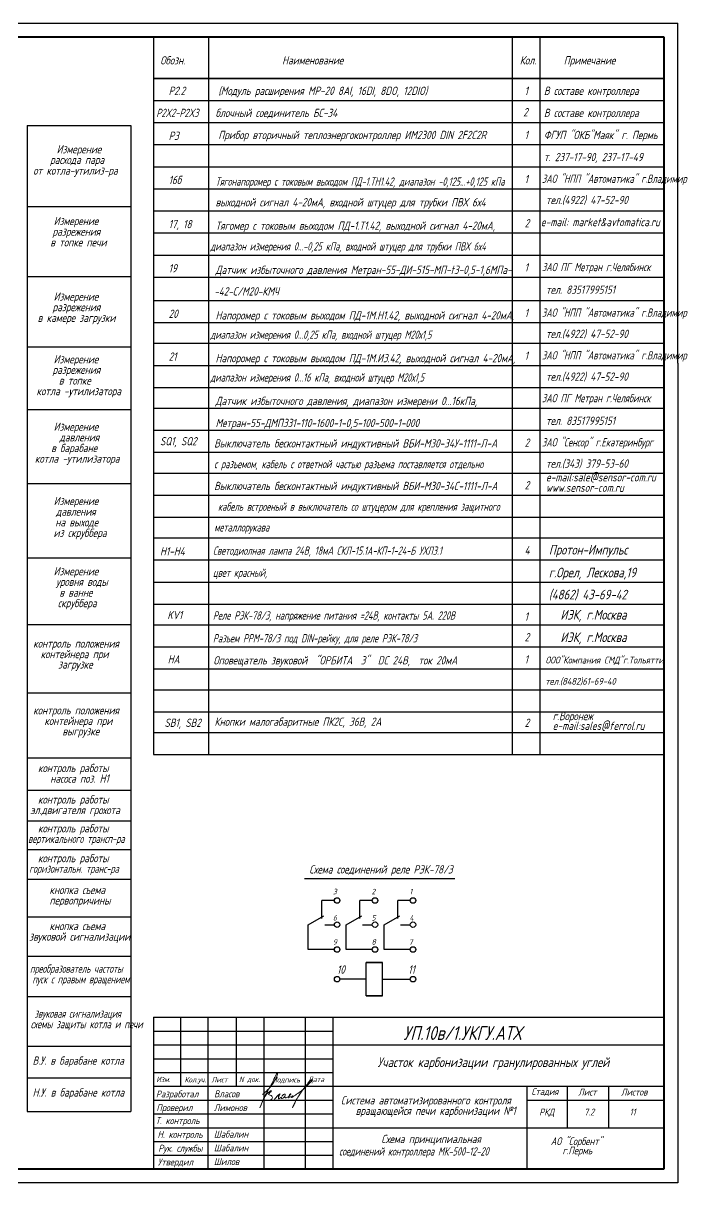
# Model space of a CAD drawing. Header units: millimetres. Extents: x 1215 to 4541, y 849 to 1549.
# Drawn here: x 4303.5 to 4540.7, y 848.9 to 1269.1 of the extents above; entities that cross this region are included whole.
import ezdxf

# ---------------------------------------------------------------- set-up
doc = ezdxf.new("R2010")
doc.units = ezdxf.units.MM
doc.layers.add('MAIN', color=7, linetype='Continuous', lineweight=50)
for name, color, linetype in [('АСУТП', 7, 'Continuous'), ('проводка', 184, 'Continuous'), ('текст', 250, 'Continuous')]:
    doc.layers.add(name, color=color, linetype=linetype)
doc.styles.add('GOST тип А', font='GOST_A.TTF', dxfattribs={"oblique": 15})
doc.styles.add('АСУТП', font='GOST_A.TTF', dxfattribs={"oblique": 15})

# ---------------------------------------------------------------- blocks, each defined once
blk = doc.blocks.new('Власов')
at = {"layer": 'проводка', "lineweight": 18}
for points in [[(-0.58, 2.47), (1.27, 4.07), (2.73, 5.82), (3.82, 7.33), (4.64, 9.02), (4.84, 10.28), (4.04, 8.93), (3.16, 7.2), (1.39, 3.86), (0.52, 2.26), (-1.55, -2.37), (-0.72, -0.35), (0.34, 1.8), (1.73, 3.31), (2.62, 3.78), (2.31, 3.3), (1.91, 2.96), (1.61, 2.44), (2.21, 2.21), (2.85, 1.83), (2.99, 1.4), (2.77, 0.75), (2.36, 0.49), (2.18, 0.43), (2.07, 0.4), (1.98, 0.4)], [(3.73, 0.66), (4.37, 1.39), (4.91, 2.01), (5.22, 2.29), (5.78, 2.66), (5.59, 2.28), (5.16, 1.05), (5.19, 0.9), (5.7, 1.1), (6.25, 1.38), (6.27, 1.2), (6.3, 1.02), (7.02, 1.21), (7.63, 2.13), (7.63, 2.52), (6.76, 2.22), (6.42, 1.7)]]:
    blk.add_spline(points, degree=3, dxfattribs=at)
for points, knots in [([(9.73, 1.6), (9.73, 1.6), (10.28, 1.61), (10.33, 1.73), (10.3, 1.95), (10.1, 1.88), (9.94, 1.44), (9.82, 1.2), (10.65, 1.75), (14.06, 4.01), (14.83, 4.98), (18.2, 8.2), (16.58, 7.61), (15.42, 5.89), (12.84, 2.54), (12.14, 1.35), (11.17, -0.37), (10.2, -2.51), (10.72, -1.41), (10.96, -1), (11.17, -0.6), (11.31, -0.38), (11.4, -0.29)], [5.202172, 5.202172, 5.202172, 5.202172, 5.207482, 5.981017, 6.074049, 6.477149, 7.534813, 8.416864, 10.873297, 16.080912, 19.105162, 21.731982, 23.469351, 25.755203, 29.311429, 34.513333, 38.416271, 38.862024, 39.053994, 43.961574, 49.897464, 51.239132, 51.239132, 51.239132, 51.239132]), ([(7.53, 1.66), (7.5, 1.54), (7.54, 1.28), (8.01, 1.24), (8.83, 1.57), (9.1, 2.08), (9.9, 2.69), (9.43, 2.64), (9.3, 2.52), (9.14, 2.21), (9.04, 1.25), (8.71, 1.13), (8.92, 1.39), (9.3, 1.54), (9.6, 1.6)], [0, 0, 0, 0, 0.614094, 1.118723, 1.807789, 3.045572, 4.744461, 5.191863, 5.576495, 6.389957, 8.441618, 9.345517, 10.182193, 10.758393, 10.758393, 10.758393, 10.758393])]:
    blk.add_open_spline(points, degree=3, knots=knots, dxfattribs=at)

msp = doc.modelspace()

# ---------------------------------------------------------------- linework, layer by layer
for p, q in [((4304.88, 1232.06), (4304.88, 874.78)), ((4342.44, 1232.06), (4342.44, 874.78)), ((4405.48, 959.16), (4451.73, 959.16)), ((4451.73, 959.16), (4459.89, 959.16))]:
    msp.add_line(p, q)
at = {"color": 7}
for p, q in [((4304.88, 1232.06), (4342.44, 1232.06)), ((4304.88, 1202.64), (4342.44, 1202.64)), ((4304.88, 1177.31), (4342.44, 1177.31)), ((4304.88, 1151.88), (4342.44, 1151.88)), ((4304.88, 1129.17), (4342.44, 1129.17)), ((4304.88, 1102.31), (4342.44, 1102.31)), ((4304.88, 1075.37), (4342.44, 1075.37)), ((4304.88, 1051.2), (4342.44, 1051.2)), ((4304.88, 1026.49), (4342.44, 1026.49)), ((4304.88, 1002.94), (4342.44, 1002.94)), ((4304.88, 991.26), (4342.44, 991.26)), ((4304.88, 980.08), (4342.44, 980.08)), ((4304.88, 969.69), (4342.44, 969.69)), ((4304.88, 958.93), (4342.44, 958.93)), ((4304.88, 945.26), (4342.44, 945.26)), ((4304.88, 931.1), (4342.44, 931.1)), ((4304.88, 916.42), (4342.44, 916.42)), ((4304.88, 898.41), (4342.44, 898.41)), ((4304.88, 887), (4342.44, 887)), ((4304.88, 874.78), (4342.44, 874.78))]:
    msp.add_line(p, q, dxfattribs=at)
at = {"linetype": 'Continuous'}
for p, q in [((4411.74, 944.71), (4411.74, 951.21)), ((4416.24, 951.21), (4411.74, 951.21)), ((4429.99, 951.21), (4425.49, 951.21)), ((4425.49, 944.71), (4425.49, 951.21)), ((4439.24, 944.71), (4439.24, 951.21)), ((4443.74, 951.21), (4439.24, 951.21)), ((4406.74, 933.46), (4406.74, 942.46)), ((4412.74, 942.46), (4416.24, 942.46)), ((4420.49, 933.46), (4420.49, 942.46)), ((4426.49, 942.46), (4429.99, 942.46)), ((4434.24, 933.46), (4434.24, 942.46)), ((4440.24, 942.46), (4443.74, 942.46)), ((4416.24, 933.46), (4406.74, 933.46)), ((4429.99, 933.46), (4420.49, 933.46)), ((4443.74, 933.46), (4434.24, 933.46)), ((4433.74, 928.71), (4427.74, 928.71)), ((4427.74, 922.71), (4418.49, 922.71)), ((4433.74, 922.71), (4443.74, 922.71))]:
    msp.add_line(p, q, dxfattribs=at)
at = {"color": 7, "linetype": 'Continuous'}
for p, q in [((4406.74, 942.46), (4412.49, 945.71)), ((4420.49, 942.46), (4426.24, 945.71)), ((4434.24, 942.46), (4439.99, 945.71)), ((4427.74, 928.71), (4433.74, 928.71)), ((4427.74, 922.71), (4427.74, 928.71)), ((4433.74, 916.71), (4433.74, 928.71)), ((4427.74, 916.71), (4427.74, 922.71)), ((4427.74, 916.71), (4433.74, 916.71)), ((4433.74, 916.71), (4427.74, 916.71))]:
    msp.add_line(p, q, dxfattribs=at)
at = {"color": 0, "linetype": 'ByBlock', "lineweight": 30}
for p, q in [((4350.68, 908.9), (4350.68, 853.94)), ((4486.06, 853.94), (4486.06, 883.9)), ((4500.68, 868.9), (4500.68, 883.9)), ((4515.68, 868.9), (4515.68, 883.9)), ((4486.06, 878.9), (4535.68, 878.9))]:
    msp.add_line(p, q, dxfattribs=at)
at = {"color": 0, "linetype": 'Continuous', "lineweight": 30}
for p, q in [((4350.68, 908.9), (4535.68, 908.9)), ((4360.43, 908.9), (4360.43, 883.9)), ((4370.43, 908.9), (4370.43, 853.9)), ((4380.68, 908.9), (4380.68, 883.9)), ((4390.68, 908.9), (4390.68, 853.9)), ((4405.68, 908.9), (4405.68, 853.9)), ((4415.68, 908.9), (4415.68, 853.9)), ((4415.68, 898.9), (4535.68, 898.9)), ((4350.68, 888.9), (4415.68, 888.9)), ((4350.68, 883.9), (4535.68, 883.9)), ((4415.68, 868.9), (4535.68, 868.9))]:
    msp.add_line(p, q, dxfattribs=at)
at = {"color": 0, "linetype": 'Continuous'}
for p, q in [((4350.68, 903.9), (4415.68, 903.9)), ((4350.68, 898.9), (4415.68, 898.9)), ((4350.68, 893.9), (4415.68, 893.9)), ((4350.68, 878.9), (4415.68, 878.9)), ((4350.68, 873.9), (4415.68, 873.9)), ((4350.68, 873.9), (4415.68, 873.9)), ((4350.68, 868.9), (4415.68, 868.9)), ((4350.68, 863.9), (4415.68, 863.9)), ((4350.68, 858.9), (4415.68, 858.9))]:
    msp.add_line(p, q, dxfattribs=at)
at = {"linetype": 'Continuous'}
for centre in [(4417.24, 951.21), (4430.99, 951.21), (4444.74, 951.21), (4417.24, 942.46), (4430.99, 942.46), (4444.74, 942.46), (4417.24, 933.46), (4430.99, 933.46), (4444.74, 933.46), (4417.24, 922.71), (4444.74, 922.71)]:
    msp.add_circle(centre, 1, dxfattribs=at)
at = {"layer": 'АСУТП', "linetype": 'Continuous'}
for p, q in [((3910.68, 1269.12), (4540.68, 1269.12)), ((4350.68, 1264.12), (4535.68, 1264.12)), ((4535.68, 1249.12), (4350.68, 1249.12)), ((4350.68, 1241.12), (4535.68, 1241.12)), ((4350.68, 1233.12), (4535.68, 1233.12)), ((4350.68, 1225.12), (4535.68, 1225.12)), ((4350.68, 1217.12), (4535.68, 1217.12)), ((4350.68, 1209.12), (4535.68, 1209.12)), ((4350.68, 1201.12), (4535.68, 1201.12)), ((4350.68, 1193.12), (4535.68, 1193.12)), ((4350.68, 1185.12), (4535.68, 1185.12)), ((4350.68, 1177.12), (4535.68, 1177.12)), ((4350.68, 1168.62), (4535.68, 1168.62)), ((4350.68, 1160.62), (4535.68, 1160.62)), ((4350.68, 1153.12), (4535.68, 1153.12)), ((4350.68, 1145.12), (4535.68, 1145.12)), ((4540.68, 1145.93), (4540.68, 848.93)), ((4350.68, 1137.12), (4535.68, 1137.12)), ((4350.68, 1129.62), (4535.68, 1129.62)), ((4350.68, 1121.62), (4535.68, 1121.62)), ((4350.68, 1113.62), (4535.68, 1113.62)), ((4350.68, 1106.12), (4535.68, 1106.12)), ((4350.68, 1098.12), (4535.68, 1098.12)), ((4350.68, 1090.12), (4535.68, 1090.12)), ((4350.68, 1082.62), (4535.68, 1082.62)), ((4350.68, 1074.62), (4535.68, 1074.62)), ((4350.68, 1074.62), (4535.68, 1074.62)), ((4350.68, 1066.62), (4535.68, 1066.62)), ((4350.68, 1058.62), (4535.68, 1058.62)), ((4350.68, 1051.12), (4535.68, 1051.12)), ((4350.68, 1043.12), (4535.68, 1043.12)), ((4350.68, 1035.12), (4535.68, 1035.12)), ((4350.68, 1027.62), (4535.68, 1027.62)), ((4350.68, 1019.62), (4535.68, 1019.62)), ((4350.68, 1012.12), (4535.68, 1012.12)), ((4350.68, 1004.12), (4535.68, 1004.12)), ((4540.68, 848.93), (3910.68, 848.93))]:
    msp.add_line(p, q, dxfattribs=at)
at = {"layer": 'АСУТП', "color": 7, "lineweight": -3}
for p, q in [((3910.68, 1269.12), (4473.85, 1269.12)), ((3910.68, 1269.12), (4473.85, 1269.12)), ((4473.85, 1269.12), (4540.71, 1269.12)), ((4473.85, 1269.12), (4506.18, 1269.12)), ((4540.71, 1145.93), (4540.71, 1269.12))]:
    msp.add_line(p, q, dxfattribs=at)
at = {"layer": 'АСУТП', "linetype": 'Continuous', "lineweight": 40}
for p, q in [((3930.68, 1264.12), (4535.68, 1264.12)), ((4535.68, 1264.12), (4535.68, 853.93)), ((4535.68, 853.93), (3930.68, 853.93))]:
    msp.add_line(p, q, dxfattribs=at)
at = {"layer": 'АСУТП', "linetype": 'Continuous', "lineweight": 30}
for p, q in [((4350.68, 1264.12), (4350.68, 1004.12)), ((4370.68, 1264.12), (4370.68, 1004.12)), ((4480.68, 1264.12), (4480.68, 1004.12)), ((4490.68, 1264.12), (4490.68, 1004.12)), ((4350.68, 1249.12), (4535.68, 1249.12))]:
    msp.add_line(p, q, dxfattribs=at)
at = {"layer": 'АСУТП'}
msp.add_line((3930.68, 853.93), (4346.27, 853.93), dxfattribs=at)

# ---------------------------------------------------------------- block references
at = {"color": 0, "lineweight": 15}
msp.add_blockref('Власов', (4390.79, 878.49, -10), dxfattribs=at)

# ---------------------------------------------------------------- texts
at = {"linetype": 'Continuous', "oblique": 15}
for s, height, style, p in [('Измерение', 3, 'GOST тип А', (4315.6, 1221.96)), ('расхода пара', 3, 'GOST тип А', (4313.21, 1218.13)), ('от котла-утилиз-ра', 3, 'GOST тип А', (4307.12, 1214.23)), ('выходной сигнал 4-20мА, входной штуцер для трубки ПВХ 6х4', 3, 'GOST тип А', (4373.18, 1202.75)), ('Измерение', 3, 'GOST тип А', (4314.52, 1195.95)), ('разрежения ', 3, 'GOST тип А', (4314.09, 1192.12)), ('Тягомер с токовым выходом ПД-1.Т1.42, выходной сигнал 4-20мА,', 3, 'GOST тип А', (4373.18, 1194.25)), ('в топке печи', 3, 'GOST тип А', (4313.3, 1188.23)), ('Датчик избыточного давления Метран-55-ДИ-515-МП-t3-0,5-1,6МПа-', 3, 'GOST тип А', (4373.18, 1178.25)), ('Измерение', 3, 'GOST тип А', (4314.52, 1168.58)), ('разрежения ', 3, 'GOST тип А', (4314.09, 1164.75)), ('Напоромер с токовым выходом ПД-1М.Н1.42, выходной сигнал 4-20мА,', 3, 'GOST тип А', (4373.18, 1161.75)), ('в камере загрузки', 3, 'GOST тип А', (4308.72, 1160.86)), ('Измерение', 3, 'GOST тип А', (4314.52, 1145.87)), ('Напоромер с токовым выходом ПД-1М.И3.42, выходной сигнал 4-20мА,', 3, 'GOST тип А', (4373.18, 1146.25)), ('разрежения ', 3, 'GOST тип А', (4314.09, 1142.04)), ('в топке', 3, 'GOST тип А', (4316.39, 1138.15)), ('котла -утилизатора', 3, 'GOST тип А', (4308.29, 1134.31)), ('Датчик избыточного давления, диапазон измерени 0...16кПа, ', 3, 'GOST тип А', (4373.18, 1130.75)), ('Измерение', 3, 'GOST тип А', (4314.52, 1121.41)), ('Метран-55-ДМП331-110-1600-1-0,5-100-500-1-000', 3, 'GOST тип А', (4373.18, 1122.75)), ('давления ', 3, 'GOST тип А', (4316.65, 1117.59)), ('в барабане', 3, 'GOST тип А', (4313.62, 1113.69)), ('котла -утилизатора', 3, 'GOST тип А', (4307.7, 1109.86)), ('Измерение', 3, 'GOST тип А', (4314.52, 1094.5)), ('давления ', 3, 'GOST тип А', (4315.37, 1090.67)), ('на выходе ', 3, 'GOST тип А', (4315.11, 1086.78)), ('из скруббера', 3, 'GOST тип А', (4314.47, 1082.94)), ('Измерение', 3, 'GOST тип А', (4314.52, 1069.05)), ('уровня воды ', 3, 'GOST тип А', (4315.37, 1065.22)), ('в ванне', 3, 'GOST тип А', (4316.6, 1061.32)), (' скруббера', 3, 'GOST тип А', (4314.47, 1057.49)), ('контроль положения', 3, 'GOST тип А', (4307.09, 1042.85)), ('контейнера при ', 3, 'GOST тип А', (4309.79, 1039.02)), ('НА', 3, 'АСУТП', (4355.83, 1037.12)), ('Оповещатель звуковой  "ОРБИТА  3"  DC 24В,  ток 20мА', 3, 'GOST тип А', (4372.42, 1036.75)), ('      загрузке', 3, 'GOST тип А', (4306.92, 1035.25)), ('контроль положения', 3, 'GOST тип А', (4307.09, 1018.65)), ('контейнера при ', 3, 'GOST тип А', (4311.15, 1014.82)), ('SB1, SB2', 3, 'АСУТП', (4354.69, 1014.12)), ('       выгрузке', 3, 'GOST тип А', (4306.92, 1011.05)), ('контроль работы ', 3, 'GOST тип А', (4308.84, 997.73)), ('насоса поз. Н1', 3, 'GOST тип А', (4313.28, 993.9)), ('контроль работы ', 3, 'GOST тип А', (4308.84, 986.34)), ('эл.двигателя грохота', 3, 'GOST тип А', (4306.04, 982.51)), ('контроль работы ', 3, 'GOST тип А', (4308.84, 975.91)), ('контроль работы ', 3, 'GOST тип А', (4308.84, 965.08)), ('Схема соединений реле РЭК-78/3', 3, 'GOST тип А', (4407.15, 960.99)), ('кнопка съема', 3, 'GOST тип А', (4312.99, 953.57)), ('3', 2, 'GOST тип А', (4415.74, 953.46)), ('2', 2, 'GOST тип А', (4429.74, 953.46)), ('1', 2, 'GOST тип А', (4443.49, 953.46)), ('первопричины', 3, 'GOST тип А', (4313.01, 949.74)), ('6', 2, 'GOST тип А', (4415.74, 943.96)), ('5', 2, 'GOST тип А', (4429.74, 943.96)), ('4', 2, 'GOST тип А', (4443.49, 943.96)), ('кнопка съема', 3, 'GOST тип А', (4312.99, 940.48)), ('звуковой сигнализации', 3, 'GOST тип А', (4305.65, 936.66)), ('9', 2, 'GOST тип А', (4415.74, 935.21)), ('8', 2, 'GOST тип А', (4429.74, 935.21)), ('7', 2, 'GOST тип А', (4443.24, 935.21)), ('10', 3, 'GOST тип А', (4417.19, 924.71)), ('11', 3, 'GOST тип А', (4442.99, 924.71)), ('УП.10в/1.УКГУ.АТХ', 5, 'GOST тип А', (4441.3, 900.7)), ('В.У. в барабане котла', 3, 'GOST тип А', (4306.88, 891.71)), ('Участок карбонизации гранулированных углей', 3.5, 'GOST тип А', (4431.87, 890.87)), ('Н.У. в барабане котла', 3, 'GOST тип А', (4306.88, 880.18)), ('Система автоматизированного контроля', 3, 'GOST тип А', (4418.63, 877.31)), ('вращающейся печи карбонизации №1', 3, 'GOST тип А', (4423.96, 873.53))]:
    msp.add_text(s, height=height, dxfattribs=dict(at, style=style)).set_placement(p)
at = {"style": 'GOST тип А', "oblique": 15, "width": 0.8}
for s, p in [('ЗАО "НПП "Автоматика" г.Владимир', (4491.46, 1211.26)), ('ЗАО ПГ Метран г.Челябинск', (4491.46, 1179.26)), ('ЗАО "НПП "Автоматика" г.Владимир', (4491.46, 1162.76)), ('ЗАО "НПП "Автоматика" г.Владимир', (4491.46, 1147.26)), ('ЗАО ПГ Метран г.Челябинск', (4491.46, 1131.76)), ('ЗАО "Сенсор" г.Екатеринбург', (4491.46, 1115.76))]:
    msp.add_text(s, height=3, dxfattribs=at).set_placement(p)
at = {"linetype": 'Continuous', "style": 'GOST тип А', "oblique": 15}
for s, width, p in [('Тягонапоромер с токовым выходом ПД-1.ТН1.42, диапазон -0,125...+0,125 кПа', 0.9, (4373.18, 1210.25)), ('диапазон измерения 0...-0,25 кПа, входной штуцер для трубки ПВХ 6х4 ', 0.9, (4371.35, 1186.75)), ('диапазон измерения 0...0,25 кПа, входной штуцер М20х1,5  ', 0.9, (4371.35, 1154.75)), ('диапазон измерения 0...16 кПа, входной штуцер М20х1,5  ', 0.9, (4371.35, 1139.25)), ('вертикального трансп-ра', 0.9, (4305.25, 972.09)), ('горизонтальн. транс-ра', 0.9, (4305.64, 961.25)), ('преобразователь частоты', 0.85, (4305.95, 925.04)), ('пуск с правым вращением', 0.85, (4306.81, 921.21)), ('звуковая сигнализация ', 0.85, (4307.58, 908.76)), ('схемы защиты котла и печи', 0.8, (4306.18, 904.93))]:
    msp.add_text(s, height=3, dxfattribs=dict(at, width=width)).set_placement(p)
at = {"style": 'GOST тип А', "oblique": 15}
for s, p in [('тел.(4922) 47-52-90', (4492.91, 1203.56)), ('e-mail: market&avtomatica.ru', (4491.07, 1195.56)), ('тел. 83517995151', (4492.91, 1171.06)), ('тел.(4922) 47-52-90', (4492.91, 1155.06)), ('тел.(4922) 47-52-90', (4492.91, 1139.56)), ('тел. 83517995151', (4492.91, 1123.56)), ('тел.(343) 379-53-60', (4492.91, 1108.06)), ('e-mail:sale@sensor-com.ru', (4492.91, 1103.09)), ('www.sensor-com.ru', (4492.91, 1099.3))]:
    msp.add_text(s, height=3, dxfattribs=at).set_placement(p)
at = {"color": 7, "oblique": 15}
for s, height, style, p in [('Протон-Импульс', 3.5, 'GOST тип А', (4493.98, 1076.57)), ('г.Орел, Лескова,19', 3.5, 'GOST тип А', (4493.98, 1068.32)), ('(4862) 43-69-42', 3.5, 'GOST тип А', (4493.98, 1060.32)), ('ИЭК, г.Москва', 3.5, 'АСУТП', (4498.17, 1053.02)), ('ИЭК, г.Москва', 3.5, 'АСУТП', (4498.17, 1044.86)), ('Кол.уч.', 2, 'GOST тип А', (4361.93, 885.3)), ('Лист', 2, 'GOST тип А', (4371.69, 885.3)), ('Подпись', 2, 'GOST тип А', (4393.68, 885.3))]:
    msp.add_text(s, height=height, dxfattribs=dict(at, style=style)).set_placement(p)
at = {"color": 7, "linetype": 'Continuous', "style": 'GOST тип А', "oblique": 15, "width": 0.9}
for s, p in [('Светодиолная лампа 24В, 18мА СКЛ-15.1А-КП-1-24-Б УХЛ3.1', (4372.24, 1076.5)), ('цвет красный,', (4372.24, 1068.5)), ('Реле РЭК-78/3, напряжение питания =24В, контакты 5А. 220В', (4372.24, 1053)), ('Разъем РРМ-78/3 под DIN-рейку, для реле РЭК-78/3 ', (4372.24, 1044.75))]:
    msp.add_text(s, height=3, dxfattribs=at).set_placement(p)
at = {"color": 0, "linetype": 'Continuous', "style": 'GOST тип А', "oblique": 15}
for s, height, p in [('Изм.', 2, (4351.68, 885.4)), ('N док.', 2, (4381.68, 885.4)), ('Дата', 2, (4406.68, 885.4)), ('Власов', 2.5, (4372.68, 879.91)), ('Стадия', 2.5, (4487.68, 880.73)), ('Лист', 2.5, (4504.62, 880.55)), ('Листов ', 2.5, (4520.13, 880.55)), ('Разработал', 2.5, (4351.59, 879.86)), ('Проверил', 2.5, (4351.75, 874.9)), ('Лимонов', 2.5, (4372.58, 874.9)), ('Т. контроль', 2.5, (4351.44, 870.21)), ('Н. контроль', 2.5, (4352.16, 865.21)), ('Шабалин', 2.5, (4372.58, 865.3)), ('АО "Сорбент"', 2.8, (4494.68, 862.6)), ('Рук. службы', 2.5, (4352.44, 860.21)), ('Шабалин', 2.5, (4372.58, 860.3)), ('г.Пермь', 2.8, (4498.92, 859.26)), ('Утвердил', 2.5, (4352.24, 855.2)), ('Шилов', 2.5, (4372.58, 855.35))]:
    msp.add_text(s, height=height, dxfattribs=at).set_placement(p)
at = {"layer": 'MAIN', "color": 7, "linetype": 'Continuous', "lineweight": -3, "style": 'GOST тип А', "oblique": 15}
for s, height, p in [('SQ1, SQ2', 3, (4353.06, 1116.15)), ('Н1-Н4', 3, (4353.06, 1076.27)), ('KV1', 3, (4355.71, 1053.15)), ('ООО"Компания СМД"г.Тольятти', 2.5, (4492.75, 1037.1)), ('Кнопки малогабаритные ПК2С, 36В, 2А', 3, (4372.81, 1014.52)), ('г.Воронеж', 3, (4495.36, 1016.55)), ('e-mail:sales@ferrol.ru', 3, (4495.36, 1013.03)), ('Схема принципиальная ', 3, (4433.28, 863.31))]:
    msp.add_text(s, height=height, dxfattribs=at).set_placement(p)
for s, height, width, p in [('  тел.(8482)61-69-40', 2.5, 0.95, (4489.9, 1029.4)), ('соединений контроллера МК-500-12-20', 3, 0.9, (4417.97, 858.81))]:
    msp.add_text(s, height=height, dxfattribs=dict(at, width=width)).set_placement(p)
at = {"layer": 'АСУТП', "linetype": 'Continuous', "style": 'АСУТП', "oblique": 15}
for s, p in [('Обозн.', (4353.15, 1254.16)), ('Наименование', (4397.3, 1254.16)), ('Кол.', (4483.43, 1254.16)), ('Примечание', (4499.36, 1254.16)), ('Р2.2', (4356.18, 1243.12)), ('(Модуль расширения МР-20 8AI, 16DI, 8DO, 12DIO)', (4374.18, 1243.12)), ('1', (4485.18, 1243.12)), ('В составе контроллера', (4492.18, 1243.12)), ('блочный соединитель БС-34', (4373.18, 1235.12)), ('2', (4484.68, 1235.37)), ('В составе контроллера', (4492.18, 1235.12)), ('Р3', (4356.18, 1226.82)), ('Прибор вторичный теплоэнергоконтроллер ИМ2300 DIN 2F2C2R', (4374.18, 1227.12)), ('1', (4485.18, 1227.12)), ('ФГУП "ОКБ"Маяк" г. Пермь', (4492.18, 1227.12)), ('т. 237-17-90, 237-17-49', (4492.18, 1219.12)), ('16б', (4356.18, 1210.82)), ('1', (4485.18, 1211.12)), ('17, 18', (4356.18, 1194.82)), ('2', (4485.18, 1195.12)), ('19', (4356.18, 1178.82)), ('1', (4485.18, 1179.12)), ('20', (4356.18, 1162.32)), ('1', (4485.18, 1162.62)), ('21', (4356.18, 1146.82)), ('1', (4485.18, 1147.12)), ('2', (4485.18, 1115.62)), ('2', (4485.18, 1100.18)), ('4', (4485.18, 1076.68)), ('1', (4485.18, 1052.62)), ('2', (4485.18, 1045.12)), ('1', (4485.18, 1037.12)), ('2', (4485.18, 1014.12))]:
    msp.add_text(s, height=3, dxfattribs=at).set_placement(p)
at = {"layer": 'АСУТП', "linetype": 'Continuous', "style": 'АСУТП', "oblique": 15, "width": 0.8}
msp.add_text('Р2X2-Р2X3', height=3, dxfattribs=at).set_placement((4351.71, 1235.12))
at = {"layer": 'АСУТП', "linetype": 'Continuous', "lineweight": -3, "style": 'АСУТП', "oblique": 15}
for s, p in [('-42-С/М20-КМЧ ', (4372.68, 1170.44)), ('Выключатель бесконтактный индуктивный ВБИ-М30-34У-1111-Л-А  ', (4372.68, 1115.37)), ('Выключатель бесконтактный индуктивный ВБИ-М30-34С-1111-Л-А  ', (4372.68, 1099.93))]:
    msp.add_text(s, height=3, dxfattribs=at).set_placement(p)
at = {"layer": 'АСУТП', "linetype": 'Continuous', "lineweight": -3, "style": 'АСУТП', "oblique": 15, "width": 0.9}
for s, p in [('с разъемом, кабель с ответной частью разъема поставляется отдельно', (4372.68, 1107.87)), (' кабель встроеный в выключатель со штуцером для крепления защитного', (4372.68, 1092.43)), ('металлорукава', (4372.68, 1084.93))]:
    msp.add_text(s, height=3, dxfattribs=at).set_placement(p)
at = {"layer": 'текст', "lineweight": -3, "style": 'GOST тип А', "oblique": 15}
for s, p in [('РКД', (4490.48, 873.32, 10)), ('7.2', (4506.73, 873.32, 10)), ('11', (4523.23, 873.32, 10))]:
    msp.add_text(s, height=2.5, dxfattribs=at).set_placement(p)

doc.saveas('drawing.dxf')
